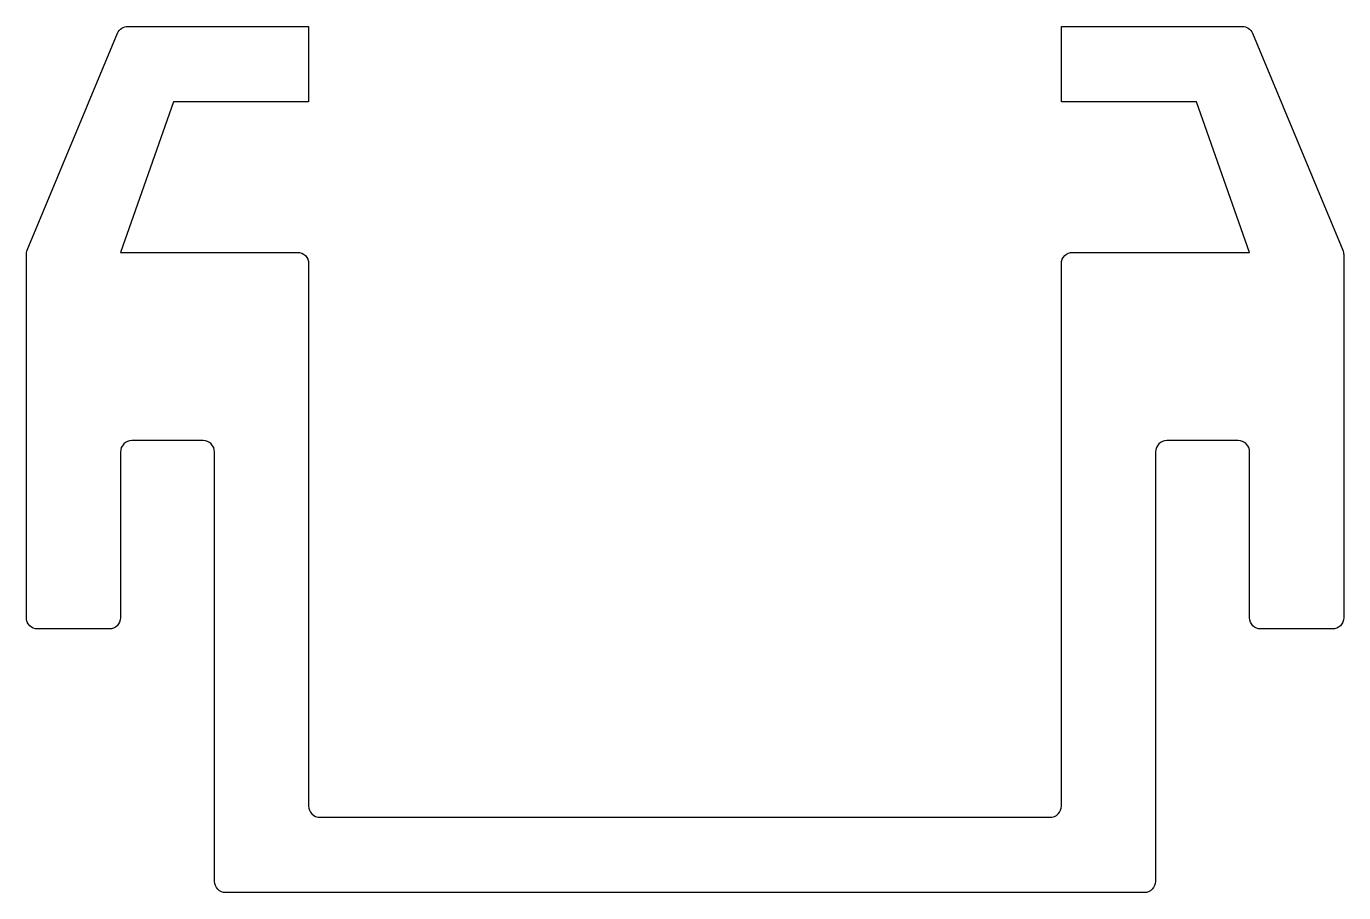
# Model space of a CAD drawing. Extents: x 243 to 278, y 247.5 to 270.5.
import ezdxf

# ---------------------------------------------------------------- set-up
doc = ezdxf.new("R2010")
doc.units = 0
doc.layers.add('ANA', color=220, linetype='CONTINUOUS')

msp = doc.modelspace()

# ---------------------------------------------------------------- linework, layer by layer
at = {"layer": 'ANA'}
msp.add_lwpolyline([(245.748, 270.462), (250.548, 270.462), (250.548, 268.462), (246.959, 268.462), (245.548, 264.462), (250.248, 264.462, -0.414214), (250.548, 264.162), (250.548, 249.762, 0.414214), (250.848, 249.462), (260.548, 249.462), (270.248, 249.462, 0.414214), (270.548, 249.762), (270.548, 264.162, -0.414214), (270.848, 264.462), (275.548, 264.462), (274.136, 268.462), (270.548, 268.462), (270.548, 270.462), (275.348, 270.462, -0.302776), (275.625, 270.277), (278.025, 264.517, -0.09902), (278.048, 264.402), (278.048, 254.762, -0.414214), (277.748, 254.462), (275.848, 254.462, -0.414214), (275.548, 254.762), (275.548, 259.162, 0.414214), (275.248, 259.462), (273.348, 259.462, 0.414214), (273.048, 259.162), (273.048, 247.762, -0.414214), (272.748, 247.462), (260.548, 247.462), (248.348, 247.462, -0.414214), (248.048, 247.762), (248.048, 259.162, 0.414214), (247.748, 259.462), (245.848, 259.462, 0.414214), (245.548, 259.162), (245.548, 254.762, -0.414214), (245.248, 254.462), (243.348, 254.462, -0.414214), (243.048, 254.762), (243.048, 264.402, -0.09902), (243.071, 264.517), (245.471, 270.277, -0.302776)], format="xyb", close=True, dxfattribs=at)

doc.saveas('drawing.dxf')
